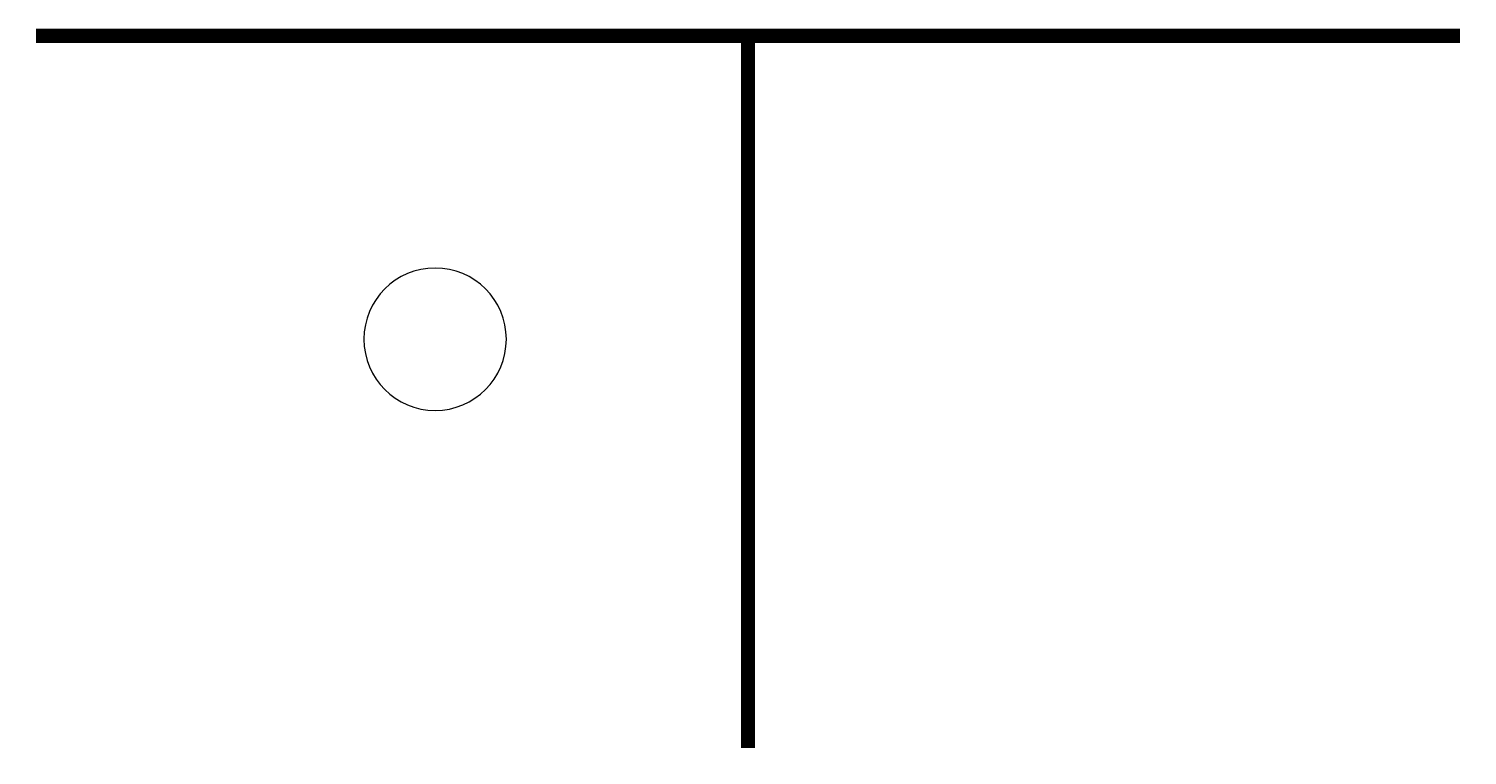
# Model space of a CAD drawing. Extents: x 2.9 to 13, y 1.2 to 6.3.
import ezdxf

# ---------------------------------------------------------------- set-up
doc = ezdxf.new("R2010")
doc.units = 0
doc.header["$MEASUREMENT"] = 0
doc.layers.get('0').update_dxf_attribs({"linetype": 'CONTINUOUS'})

msp = doc.modelspace()

# ---------------------------------------------------------------- linework, layer by layer
at = {"const_width": 0.1}
for points in [[(2.926, 6.24), (12.926, 6.24)], [(7.926, 6.24), (7.926, 1.24)]]:
    msp.add_lwpolyline(points, dxfattribs=at)
msp.add_lwpolyline([(5.229, 4.11, 1), (6.229, 4.11, 1)], format="xyb", close=True)
msp.add_lwpolyline([(5.229, 4.11, 1), (6.229, 4.11, 1)], format="xyb", close=True)

doc.saveas('drawing.dxf')
